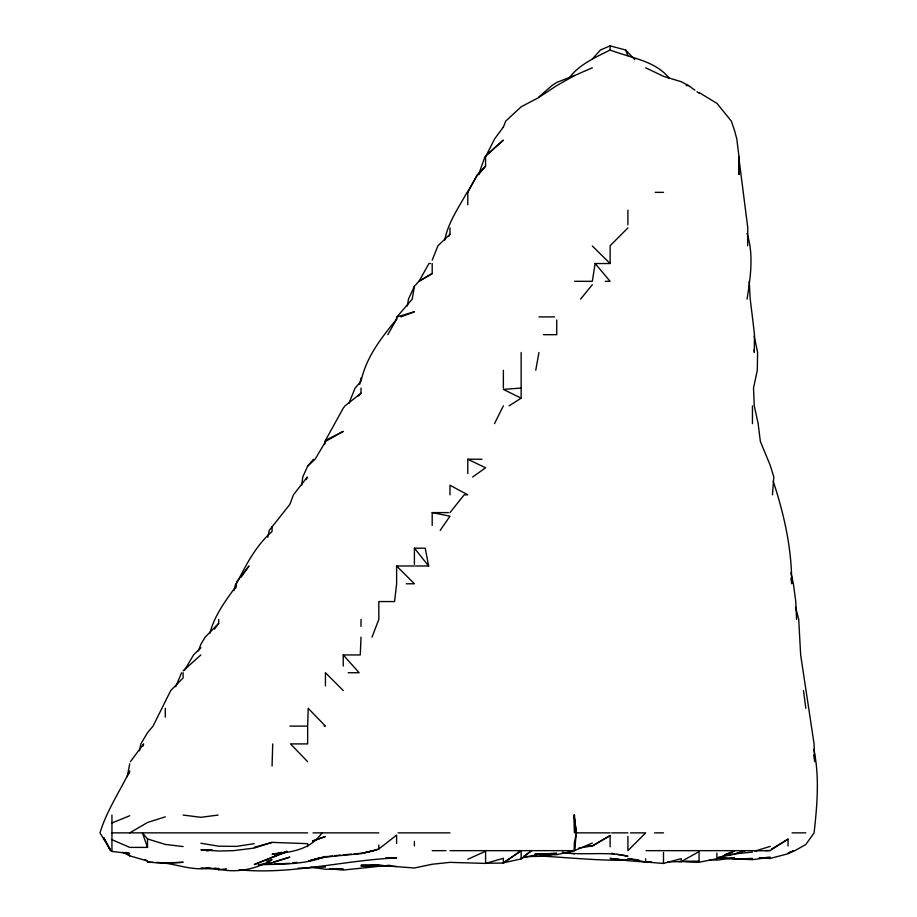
<?xml version="1.0" encoding="UTF-8"?>
<svg xmlns="http://www.w3.org/2000/svg" width="917" height="917" viewBox="0 0 917 917"><rect width="100%" height="100%" fill="white"/><g stroke="black" fill="none" stroke-linecap="round" stroke-linejoin="round"><path stroke-width="1.38" d="M747.63 245.722L747.791 227.932L738.735 156.761L739.045 174.562L738.976 156.761L736.809 138.971L734.655 130.902L731.388 121.182L716.968 103.392L699.075 92.502M307.653 726.115L308.192 708.314L325.443 726.115L324.056 726.115M534.84 854.484L556.745 854.736L574.26 850.655L574.535 842.093L576.403 832.865L574.019 815.064L574.535 832.865L574.535 815.064M272.727 743.905L272.062 766.05M361.023 637.155L360.278 654.944L343.233 654.944L343.233 666.063M772.458 494.813L773.81 477.023L770.246 465.377L760.353 441.432L758.141 423.643L754.255 405.853L753.522 388.063L757.293 370.273L757.602 352.483L754.198 336.058M592.325 843.044L574.535 850.586L576.403 832.865L574.019 815.064M324.767 444.172L325.088 441.432M387.788 334.682L396.614 319.254L396.912 316.892L412.249 299.102L414.404 286.333L418.84 281.313L432.194 273.553L432.194 263.523M301.693 485.231L302.736 477.023L307.653 466.157L313.522 459.234M747.068 299.102C750.415 277.45 753.957 254.731 747 233.411M592.325 281.313L595.133 263.523L610.114 263.523L610.114 245.722L627.904 227.932M407.377 305.946L408.478 299.102L414.404 286.333M535.746 370.273L538.944 352.483M396.11 320.365L396.614 317.752M127.154 776.871L129.733 763.804M139.476 750.748L140.851 743.905L147.522 732.683L153.047 726.115L170.734 690.524L183.113 677.938L183.113 672.734M359.728 384.234L361.023 377.85M267.787 537.236L269.254 530.393L289.864 504.373L293.463 494.813L307.298 477.023L306.324 479.568M234.053 590.617L235.669 583.774M444.699 240.254C448.023 222.705 458.546 207.723 467.062 192.352L467.785 192.352L477.528 174.562L485.574 166.137L485.574 156.761L494.584 138.971L503.364 127.027M235.646 588.359L236.483 583.774C246.077 564.792 255.877 545.638 272.062 531.47L272.062 526.587M209.821 633.338C214.44 615.479 225.708 600.383 236.483 585.711M142.743 746.438L143.648 743.905L130.374 761.695M467.785 191.607L477.528 174.562L478.594 174.562L484.955 156.761L503.364 140.106L485.574 155.821M128.403 774.624L129.733 770.979C119.691 791.543 106.67 810.88 99.976 832.865L110.751 850.655L103.713 837.611L110.613 850.655L111.943 850.655L111.943 815.064M503.364 127.257L505.657 121.182L521.154 106.796L538.944 97.408L556.745 85.602L574.535 75.526L592.325 67.801M198.37 650.932L200.903 644.238L205.156 637.155L218.693 623.377L218.693 619.353M372.027 637.155L378.824 619.353L378.824 601.563L394.574 601.563L396.614 583.774L396.614 565.984L414.404 565.984M432.194 260.176L437.959 245.722L449.983 234.282L449.983 227.932M348.918 403.308L355.131 388.063L361.023 381.369C366.032 357.435 381.357 337.651 396.614 319.254M175.72 686.718L181.612 672.734M494.492 423.643L503.364 405.853M307.653 466.157L315.116 459.234L325.443 441.742L325.443 440.412L343.233 408.168L345.021 405.853L361.023 393.221L361.023 388.063M184.5 670.361L193.533 654.944L200.903 647.734M448.642 236.575L449.983 234.282M440.206 530.393L449.983 516.191L432.194 512.603L432.194 525.407M241.182 577.102L249 565.984L236.483 582.077M214.475 629.119L218.693 623.377M449.983 512.603L464.208 494.813L467.785 494.813L449.983 485.219L449.983 494.813M580.576 299.102L592.325 284.694M478.594 174.562L485.574 166.137M569.033 78.232C579.074 64.373 595.339 57.519 610.114 50.011C630.277 57.92 655.047 60.384 669.353 78.369M592.325 58.997L600.429 50.011L610.114 45.85L625.658 50.011L634.805 59.651M357.997 396.133L361.023 393.221M281.645 852.329L272.062 854.277C291.308 852.053 309.843 850.219 322.016 832.865M183.113 670.854L200.903 654.944M538.944 96.938L551.919 85.602L556.745 82.415L574.535 75.526M521.154 858.931L521.154 850.701L503.364 862.817L521.154 858.931L531.585 850.655L523.469 856.455M472.622 477.023L485.574 467.796L467.785 459.234L467.785 473.596M485.574 863.252L503.364 863.069L521.154 850.701M765.282 850.655L770.246 850.54L788.035 839.124L788.035 845.967M509.038 405.853L521.154 398.196L521.154 352.483M771.426 849.073L788.035 839.124M610.114 846.849L610.114 835.547L592.325 846.036L588.221 845.91M432.194 273.553L419.023 281.313L428.915 263.523L430.474 263.523M129.733 832.865L147.522 822.469L165.312 816.864M610.114 835.547L592.325 845.91L578.638 848.156M678.546 861.522L681.285 861.567L699.075 851.606L699.075 861.407L667.599 861.831M325.443 440.412L343.233 431.414L325.443 441.432M467.785 859.263L485.574 851.251L485.574 863.413L449.983 862.358L432.194 864.25L414.404 867.998L378.824 865.281L361.023 865.27L378.824 865.304L396.614 866.508M286.964 851.171L254.273 864.536L287.319 851.618M272.062 857.395L285.714 851.687M111.943 822.996L129.733 815.74M400.981 316.892L414.404 311.769L396.912 316.892M724.487 854.724L734.655 850.907L716.865 858.748L699.075 862.244L685.389 861.533M312.731 841.027L325.443 836.522L312.731 840.935M266.985 861.246L272.062 859.619C255.006 869.832 234.901 873.557 215.541 868.445M307.653 846.597L307.653 843.674L272.062 842.379L254.273 848.076L233.606 850.655L218.693 851.033L200.903 849.784L211.85 849.738M756.353 850.655L770.246 846.368M273.438 862.06L289.864 857.108L272.062 862.863L258.376 864.777M485.574 863.413L503.364 858.301L503.364 863.069M309.018 860.914C331.759 853.647 356.255 856.982 378.824 849.176L378.824 845.004M254.273 847.262L272.062 842.379M309.018 860.857L325.443 856.444C304.135 865.075 280.9 863.814 258.376 864.834M638.851 860.043L627.904 858.564L645.694 862.003L663.495 863.447L681.285 858.656L681.285 861.567M770.246 858.427L759.299 857.911L770.246 858.427L788.035 853.761L793.904 850.655L788.035 853.085L794.913 850.655L805.825 844.488L814.101 832.865C817.15 805.39 819.683 776.561 813.792 749.372M361.023 853.738L378.824 848.982L396.614 835.1L396.614 843.48M314.497 859.195L319.964 857.968M362.41 853.097L373.586 850.655M521.154 858.106L538.944 854.289L534.84 854.254L556.745 853.36L536.216 854.231M718.24 857.326L734.655 854.208L745.234 850.655L734.655 853.899L752.456 852.099M155.741 862.461C173.462 862.427 190.598 871.299 208.491 868.032M254.273 843.663L236.483 846.391L218.693 846.185L200.903 843.25M292.592 862.966L296.707 862.358M554.006 854.186L538.944 856.329L525.258 856.661M733.291 854.094L729.187 854.667L731.926 854.266M218.086 815.064L200.903 817.311L183.113 815.064M200.903 868.17L218.693 869.144L214.555 868.445L218.693 869.774L226.545 868.777M730.551 858.369L716.865 860.112L710.022 859.665M540.319 855.825L554.006 854.14M205.947 868.445L210.199 867.941M754.691 850.907L770.246 850.54M326.807 856.581L332.286 855.985M335.026 855.687L340.494 855.091M389.771 865.224L343.233 870.05L329.547 868.812M343.233 854.793L351.452 854.151M354.18 853.945L361.023 853.406M521.154 388.063L503.364 389.393L521.154 398.196M376.085 865.189L361.023 866.267L378.824 865.281M325.443 867.012L298.071 868.239M274.802 863.906L289.864 863.367M651.173 861.671L645.694 862.083L627.904 860.685L610.114 858.381L619.697 859.367M165.312 862.863L183.113 862.301L165.312 863.321L147.522 862.106L147.522 860.983L145.15 859.607M267.959 862.599L272.062 862.473M740.134 858.771L734.655 858.874L752.456 859.665L770.246 857.326L766.142 857.395M745.613 858.656L752.456 858.518L734.655 859.309L720.968 857.808M574.535 853.819L562.213 852.374C583.98 855.756 606.263 851.079 627.904 856.249L616.958 854.277M686.157 85.602L688.598 85.602L694.88 90.164M655.197 192.352L663.495 192.352M574.535 281.313L591.431 281.313M605.243 281.313L610.114 281.313L595.133 263.523M538.944 316.892L554.464 316.892M543.414 334.682L556.745 334.682L556.745 319.918M467.785 459.234L481.975 459.234M432.194 512.603L448.379 512.603M414.404 564.368L414.404 548.194L425.236 548.194L428.629 565.984L415.55 565.984M406.277 583.774L414.404 583.774L396.614 565.984M348.173 672.734L359.12 672.734L343.233 654.944M289.864 726.115L307 726.115M111.943 832.865L307.653 832.865M313.029 832.865L378.824 832.865M398.127 832.865L449.983 832.865M576.403 832.865L610.114 832.865M611.696 832.865L627.904 832.865M630.46 832.865L645.694 832.865L627.904 850.655L627.904 836.384M654.509 832.865L663.495 832.865M792.128 832.865L805.825 832.865M432.194 850.655L445.994 850.655M449.983 850.655L574.26 850.655M646.061 850.655L756.926 850.655M200.903 868.445L218.693 868.445L218.693 869.774M147.522 847.4L142.387 832.865L147.522 838.94L147.522 847.4L129.733 847.388L111.943 839.674M685.389 861.338L699.075 861.407M385.667 857.853L396.614 857.957C343.955 860.02 292.225 874.99 239.222 869.786M540.319 856.031C569.503 857.624 598.595 860.799 627.904 860.203L622.437 859.642M730.551 857.842L734.655 857.98L716.865 858.197L716.865 853.097M336.39 868.88L343.233 869.144L325.443 869.259L310.485 867.104M147.522 862.106L153.001 862.347M111.943 851.457L129.733 853.509L125.721 852.443M183.113 846.551L165.312 844.419L147.522 838.94M611.49 853.303L614.218 853.796M127.876 853.761L129.733 855.836L147.522 860.983M122.603 852.294L129.733 855.836M645.694 67.801L663.495 76.329L681.285 81.716L688.598 85.602M696.977 91.689L699.075 93.213M592.325 246.008L610.114 263.523M343.233 690.524L325.443 672.734L325.443 685.927M307.653 761.695L290.483 743.905L307.653 743.905L307.653 726.768M414.404 548.194L428.629 565.984M625.658 50.011L627.904 55.754M773.157 481.127C784.15 514.311 791.829 548.641 791.68 583.774L790.97 578.295M795.486 607.043L798.718 619.353L800.656 654.944L814.078 743.905L814.72 761.695L813.86 754.851M790.913 572.827L793.388 583.774L795.761 601.563L796.586 619.353M803.464 690.524L805.825 708.314M752.41 316.892L750.209 299.102L749.212 281.313M752.456 317.19L754.485 334.682L754.29 352.483L754.232 349.744M752.456 405.853L752.456 423.643M663.495 852.443L663.495 863.447M645.694 858.828L645.694 861.671M627.904 210.142L627.904 224.734M610.114 45.85L610.114 50.011M574.535 842.093L574.535 850.586M503.364 370.273L503.364 388.063M467.785 192.352L467.785 204.743M414.404 841.416L414.404 845.967M361.023 619.353L361.023 626.437M165.312 708.314L165.312 717.105M211.873 850.197L206.405 850.655L211.873 850.231"/></g></svg>
